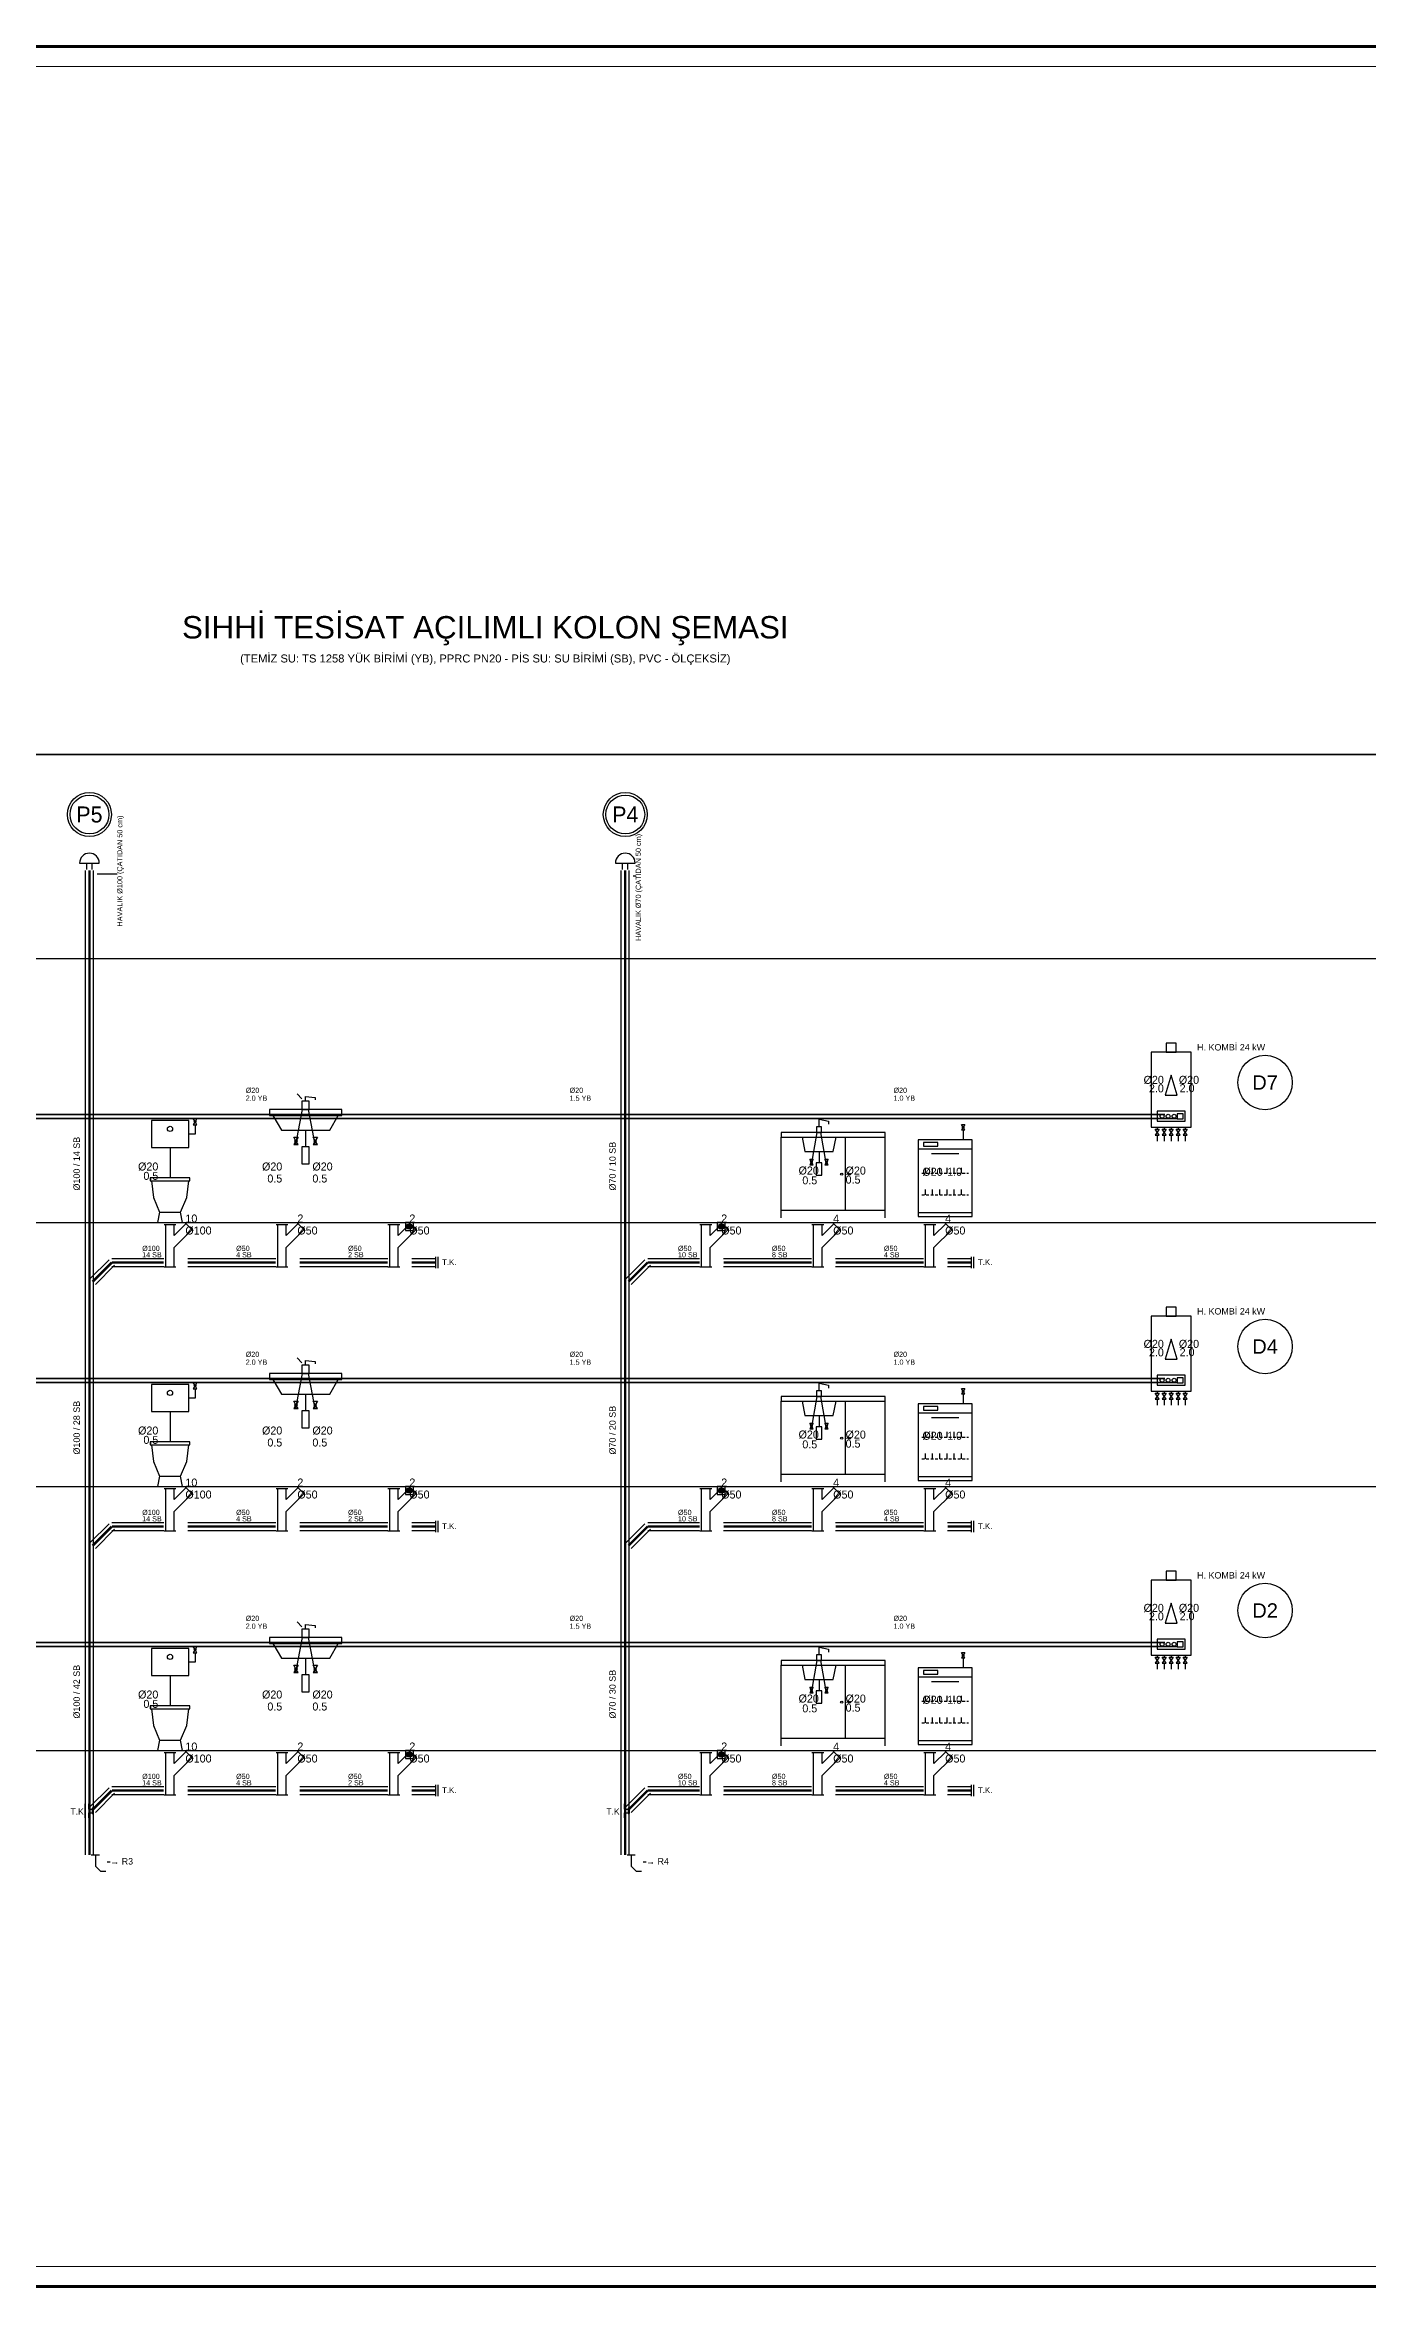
# Model space of a CAD drawing. Header units: centimetres. Extents: x -7420 to 31836, y -2 to 2802.
# Drawn here: x 20144 to 21798, y -2 to 2802 of the extents above; entities that cross this region are included whole.
import ezdxf
from ezdxf.enums import TextEntityAlignment as Align

# ---------------------------------------------------------------- set-up
doc = ezdxf.new("R2010")
doc.units = ezdxf.units.CM
doc.linetypes.add('BASMA HATTI', pattern=[31, 25, -6])
doc.linetypes.add('PIS', pattern=[38, 30, -8])
for name, color, linetype in [('ROTAS-CIHAZ', 135, 'CONTINUOUS'), ('ROTAS-PAFTA', 7, 'CONTINUOUS'), ('ROTAS-PIS-SU-BORUSU', 6, 'PIS'), ('ROTAS-PISSU-CAP', 211, 'CONTINUOUS'), ('ROTAS-PISSU-KOLONNO', 211, 'CONTINUOUS'), ('ROTAS-PVC', 43, 'CONTINUOUS'), ('ROTAS-SEMA', 8, 'CONTINUOUS'), ('ROTAS-SEMBOL-KILAVUZ', 8, 'Continuous'), ('ROTAS-SICAKSU-BORU', 1, 'BASMA HATTI'), ('ROTAS-SOGUKSU-BORU', 5, 'CONTINUOUS'), ('ROTAS-TEFRIS', 15, 'CONTINUOUS'), ('ROTAS-YAZI', 7, 'CONTINUOUS')]:
    doc.layers.add(name, color=color, linetype=linetype)
doc.styles.add('ROTAS', font='arial.ttf')

# ---------------------------------------------------------------- blocks, each defined once
blk = doc.blocks.new('ROTAS-KLOZET-SEMA')
blk.add_line((-19.2, 93.6), (-19.2, 55.9))
for points in [[(-42.6, 93.6), (4.2, 93.6), (4.2, 127.4), (-42.6, 127.4)], [(9.7, 130), (14.4, 130), (12, 126.1)], [(9.7, 122.2), (14.4, 122.2), (12, 126.1)], [(-43.9, 52), (5.5, 52), (5.5, 55.9), (-43.9, 55.9)]]:
    blk.add_lwpolyline(points, close=True)
for points in [[(12, 122.2), (12, 110.5), (4.2, 110.5)], [(-42.6, 52), (-40, 31.2), (-32.2, 13), (-6.2, 13), (1.6, 31.2), (4.2, 52)], [(-32.2, 13), (-34.8, 0), (-3.6, 0), (-6.2, 13)]]:
    blk.add_lwpolyline(points)
for centre, radius in [((-19.2, 117), 3.25), ((12, 126.1), 1.17)]:
    blk.add_circle(centre, radius)
for tag, p in [('SOCP', (-33.9, 70)), ('SO', (-33.9, 58.3))]:
    blk.add_attdef(tag, text='', height=10).set_placement(p, align=Align.MIDDLE_RIGHT)
for tag, p in [('PS', (0, 5)), ('PSCP', (0, -10))]:
    blk.add_attdef(tag, text='', height=10).set_placement(p, align=Align.MIDDLE_LEFT)
blk = doc.blocks.new('ROTAS-PVC-CATAL-SAG')
for p, q in [((9.7, -10.5), (-0.8, 0)), ((-26.7, -2.4), (-11.8, -2.4)), ((-24.6, -55.5), (-24.6, -2.4)), ((-14, -16.1), (0.7, -1.5)), ((-14, -16.1), (-14, -2.4)), ((-14, -31.2), (8.2, -9)), ((-26.7, -55.5), (-11.8, -55.5)), ((-14, -55.5), (-14, -31.2))]:
    blk.add_line(p, q)
blk = doc.blocks.new('ROTAS-LAVABO-SEMA')
for p, q in [((-1.8, 97.5), (6.5, 141.2)), ((5.7, 154.7), (-0.3, 160.7)), ((22.3, 97.5), (14, 141.2)), ((10.2, 115.5), (10.2, 94.4))]:
    blk.add_line(p, q)
for points in [[(-35, 133.6), (55.4, 133.6), (55.4, 141.2), (-35, 141.2)], [(5.7, 141.2), (14.7, 141.2), (14.7, 151.7), (5.7, 151.7)], [(-4.5, 106.5), (0.9, 106.5), (-1.8, 102)], [(-4.5, 97.5), (0.9, 97.5), (-1.8, 102)], [(5.7, 73.3), (14.7, 73.3), (14.7, 94.4), (5.7, 94.4)], [(19.6, 106.5), (25, 106.5), (22.3, 102)], [(19.6, 97.5), (25, 97.5), (22.3, 102)]]:
    blk.add_lwpolyline(points, close=True)
for points in [[(10.2, 151.7), (10.2, 157.7), (22.3, 156.2), (22.3, 153.2)], [(-30.5, 133.6), (-19.9, 115.5), (40.4, 115.5), (50.9, 133.6)]]:
    blk.add_lwpolyline(points)
for centre in [(-1.8, 102), (22.3, 102)]:
    blk.add_circle(centre, 1.36)
for tag, p in [('SCCP', (-18.9, 70)), ('SC', (-18.9, 55))]:
    blk.add_attdef(tag, text='', height=10).set_placement(p, align=Align.MIDDLE_RIGHT)
for tag, p in [('SOCP', (18.8, 70)), ('SO', (18.8, 55)), ('PS', (0, 5)), ('PSCP', (0, -10))]:
    blk.add_attdef(tag, text='', height=10).set_placement(p, align=Align.MIDDLE_LEFT)
blk = doc.blocks.new('ROTAS-YER-SUZGECI-DN50-SEMA')
for p, q in [((-3.3, -5), (3.3, -5)), ((-3.1, -3.9), (3.1, -3.9)), ((-3.1, -6.1), (3.1, -6.1)), ((-2.4, -2.7), (2.4, -2.7)), ((-2.4, -7.3), (2.4, -7.3))]:
    blk.add_line(p, q)
blk.add_lwpolyline([(-5, -10), (5, -10), (5, 0), (-5, 0)], close=True)
blk.add_circle((0, -5), 3.33)
for tag, p in [('PS', (0, 5)), ('PSCP', (0, -10))]:
    blk.add_attdef(tag, text='', height=10).set_placement(p, align=Align.MIDDLE_LEFT)
blk = doc.blocks.new('ROTAS-PIS-SU-CAP-SB')
for tag, p in [('PSCP_001', (0.83, 1.29)), ('PS_001', (0.83, 0.07))]:
    blk.add_attdef(tag, p, '', height=1)
blk = doc.blocks.new('ROTAS-EVIYE-SEMA')
for p, q in [((-27.2, 72.2), (-20.1, 112.4)), ((-8.3, 72.2), (-15.4, 112.4)), ((-65, 6), (-65, 106.5)), ((-17.7, 88.8), (-17.7, 74.6)), ((15.4, 15.5), (15.4, 106.5)), ((65, 6), (65, 106.5)), ((-65, 15.5), (65, 15.5))]:
    blk.add_line(p, q)
for points in [[(-65, 106.5), (65, 106.5), (65, 112.4), (-65, 112.4)], [(-20.7, 112.4), (-14.8, 112.4), (-14.8, 119.5), (-20.7, 119.5)], [(-29.3, 79.3), (-25.1, 79.3), (-27.2, 75.8)], [(-29.3, 72.2), (-25.1, 72.2), (-27.2, 75.8)], [(-21.3, 59.2), (-14.2, 59.2), (-14.2, 74.6), (-21.3, 74.6)], [(-10.4, 79.3), (-6.1, 79.3), (-8.3, 75.8)], [(-10.4, 72.2), (-6.1, 72.2), (-8.3, 75.8)]]:
    blk.add_lwpolyline(points, close=True)
for points in [[(-17.7, 119.5), (-17.7, 129), (-5.9, 126.6), (-5.9, 123)], [(-39, 106.5), (-35.5, 88.8), (0, 88.8), (3.5, 106.5)]]:
    blk.add_lwpolyline(points)
for centre, radius in [((-27.2, 75.8), 1.06), ((-8.3, 75.8), 1.06), ((10.6, 60.4), 1.42), ((20.1, 60.4), 1.42)]:
    blk.add_circle(centre, radius)
for tag, p in [('SCCP', (-18, 65)), ('SC', (-20, 52.7))]:
    blk.add_attdef(tag, text='', height=10).set_placement(p, align=Align.MIDDLE_RIGHT)
for tag, p in [('SOCP', (15.5, 64.9)), ('SO', (15.5, 53.6)), ('PS', (0, 5)), ('PSCP', (0, -10))]:
    blk.add_attdef(tag, text='', height=10).set_placement(p, align=Align.MIDDLE_LEFT)
blk = doc.blocks.new('ROTAS-BULASIK-MAKINESI-SEMA')
for p, q in [((22.5, 115.7), (22.5, 103.3)), ((-33.8, 92), (33.8, 92)), ((-16.9, 86.4), (16.9, 86.4)), ((-29.3, 61.6), (-25.9, 61.6)), ((-24.8, 61.6), (-24.8, 68.4)), ((-23.7, 61.6), (-20.3, 61.6)), ((-18, 61.6), (-14.7, 61.6)), ((-15.8, 61.6), (-15.8, 68.4)), ((-12.4, 61.6), (-9, 61.6)), ((-6.8, 61.6), (-6.8, 68.4)), ((-6.8, 61.6), (-3.4, 61.6)), ((-1.1, 61.6), (2.3, 61.6)), ((2.3, 61.6), (2.3, 68.4)), ((4.5, 61.6), (7.9, 61.6)), ((10.1, 61.6), (13.5, 61.6)), ((11.3, 61.6), (11.3, 68.4)), ((15.8, 61.6), (19.2, 61.6)), ((20.3, 61.6), (20.3, 68.4)), ((21.4, 61.6), (24.8, 61.6)), ((27, 61.6), (29.3, 61.6)), ((-29.3, 34.6), (-25.9, 34.6)), ((-24.8, 34.6), (-24.8, 41.3)), ((-23.7, 34.6), (-20.3, 34.6)), ((-18, 34.6), (-14.7, 34.6)), ((-15.8, 34.6), (-15.8, 41.3)), ((-12.4, 34.6), (-9, 34.6)), ((-6.8, 34.6), (-6.8, 41.3)), ((-6.8, 34.6), (-3.4, 34.6)), ((-1.1, 34.6), (2.3, 34.6)), ((2.3, 34.6), (2.3, 41.3)), ((4.5, 34.6), (7.9, 34.6)), ((10.1, 34.6), (13.5, 34.6)), ((11.3, 34.6), (11.3, 41.3)), ((15.8, 34.6), (19.2, 34.6)), ((20.3, 34.6), (20.3, 41.3)), ((21.4, 34.6), (24.8, 34.6)), ((27, 34.6), (29.3, 34.6))]:
    blk.add_line(p, q)
for points in [[(20.5, 122.5), (24.6, 122.5), (22.5, 119.1)], [(20.5, 115.7), (24.6, 115.7), (22.5, 119.1)], [(-33.8, 7.5), (33.8, 7.5), (33.8, 103.3), (-33.8, 103.3)], [(-27, 95.4), (-9, 95.4), (-9, 99.9), (-27, 99.9)], [(-33.8, 7.5), (33.8, 7.5), (33.8, 12), (-33.8, 12)]]:
    blk.add_lwpolyline(points, close=True)
blk.add_circle((22.5, 119.1), 1.01)
blk.add_attdef('SOCP', text='', height=10).set_placement((-3.2, 63.4), align=Align.MIDDLE_RIGHT)
for tag, p in [('SO', (2.5, 63.4)), ('PS', (0, 5)), ('PSCP', (0, -10))]:
    blk.add_attdef(tag, text='', height=10).set_placement(p, align=Align.MIDDLE_LEFT)
blk = doc.blocks.new('ROTAS-KOMBI-SEMA')
for p, q in [((-24.9, 119.1), (-24.9, 116.6)), ((-16.2, 119.1), (-16.2, 116.6)), ((-7.4, 119.1), (-7.4, 116.6)), ((1.3, 119.1), (1.3, 116.6)), ((10.1, 119.1), (10.1, 116.6)), ((-24.9, 109.1), (-24.9, 101.6)), ((-16.2, 109.1), (-16.2, 101.6)), ((-7.4, 109.1), (-7.4, 101.6)), ((1.3, 109.1), (1.3, 101.6)), ((10.1, 109.1), (10.1, 101.6))]:
    blk.add_line(p, q)
for points in [[(-32.4, 119.1), (17.6, 119.1), (17.6, 212.9), (-32.4, 212.9)], [(-13.7, 212.9), (-1.2, 212.9), (-1.2, 224.1), (-13.7, 224.1)], [(-14.9, 159.1), (0.1, 159.1), (-7.4, 184.1)], [(-27.4, 116.6), (-22.4, 116.6), (-24.9, 112.9)], [(-27.4, 109.1), (-22.4, 109.1), (-24.9, 112.9)], [(-24.9, 126.6), (10.1, 126.6), (10.1, 139.1), (-24.9, 139.1)], [(-18.7, 116.6), (-13.7, 116.6), (-16.2, 112.9)], [(-18.7, 109.1), (-13.7, 109.1), (-16.2, 112.9)], [(-9.9, 116.6), (-4.9, 116.6), (-7.4, 112.9)], [(-9.9, 109.1), (-4.9, 109.1), (-7.4, 112.9)], [(-1.2, 116.6), (3.8, 116.6), (1.3, 112.9)], [(-1.2, 109.1), (3.8, 109.1), (1.3, 112.9)], [(0.1, 129.7), (7.6, 129.7), (7.6, 136), (0.1, 136)], [(7.6, 116.6), (12.6, 116.6), (10.1, 112.9)], [(7.6, 109.1), (12.6, 109.1), (10.1, 112.9)]]:
    blk.add_lwpolyline(points, close=True)
for centre in [(-18.7, 132.9), (-11.2, 132.9), (-3.7, 132.9)]:
    blk.add_circle(centre, 2.5)
for tag, p in [('SCCP', (-16.6, 178.3)), ('SC', (-16.6, 167.7))]:
    blk.add_attdef(tag, text='', height=10).set_placement(p, align=Align.MIDDLE_RIGHT)
for tag, p in [('SOCP', (2.2, 178.3)), ('SO', (3.2, 167.9))]:
    blk.add_attdef(tag, text='', height=10).set_placement(p, align=Align.MIDDLE_LEFT)
blk = doc.blocks.new('ROTAS-TEMIZ-SU-CAP-MB')
for tag, p in [('SOCP_001', (0.83, 4.92)), ('SO_001', (0.83, 3.42)), ('SCCP_001', (0.83, 1.92)), ('SC_001', (0.83, 0.42))]:
    blk.add_attdef(tag, p, '', height=1)
blk = doc.blocks.new('ROTAS-KOLON-HAVALIK-SAPKASI')
for p, q in [((-7.7, 5.8), (7.7, 5.8)), ((-2.1, 0.7), (-2.1, 5.8)), ((2.1, 0.7), (2.1, 5.8))]:
    blk.add_line(p, q)
blk.add_arc((0, 5.8), 7.69, 0, 180)
blk = doc.blocks.new('ROTAS-PIS-SU-KOLON-NO')
for radius in [27.5, 24.3]:
    blk.add_circle((0, 0), radius)
blk.add_attdef('K', text='', height=20).set_placement((0, 0), align=Align.MIDDLE_CENTER)
blk = doc.blocks.new('ROTAS-TEMIZLEME-KAPAGI-KOLON')
for p, q in [((-6.6, -11), (-6.6, 11)), ((-1.1, 2.8), (-1.1, 11)), ((-1.1, 2.8), (4.4, 2.8)), ((5.5, -1.8), (5.5, 1.8)), ((-1.1, -11), (-1.1, -2.8)), ((-1.1, -2.8), (4.4, -2.8))]:
    blk.add_line(p, q)
blk.add_lwpolyline([(4.4, -4.1), (6.6, -4.1), (6.6, 4.1), (4.4, 4.1)], close=True)
blk.add_attdef('TK', (-29.6, -6), '', height=10)
blk = doc.blocks.new('ROTAS-PVC-DIRSEK')
blk.add_line((2.2, 0), (12.5, 0))
blk.add_lwpolyline([(7.4, 0), (7.4, -14), (13.8, -20.4), (20.3, -20.4)])

msp = doc.modelspace()

# ---------------------------------------------------------------- linework, layer by layer
at = {"layer": 'ROTAS-PAFTA'}
for points, const_width in [([(15040, 0), (26330, 0), (26330, 2800), (15040, 2800)], 4), ([(15065, 25), (26305, 25), (26305, 2775), (15065, 2775)], 1)]:
    msp.add_lwpolyline(points, close=True, dxfattribs=dict(at, const_width=const_width))
at = {"layer": 'ROTAS-PIS-SU-BORUSU', "const_width": 3}
for points in [[(20200, 539.5), (20200, 1770)], [(20870, 539.5), (20870, 1770)], [(20228, 1280), (20204, 1256)], [(20228, 1280), (20293, 1280)], [(20323, 1280), (20433, 1280)], [(20463, 1280), (20573, 1280)], [(20603, 1280), (20633, 1280)], [(20898, 1280), (20874, 1256)], [(20898, 1280), (20963, 1280)], [(20993, 1280), (21103, 1280)], [(21133, 1280), (21243, 1280)], [(21273, 1280), (21303, 1280)], [(20228, 950), (20204, 926)], [(20228, 950), (20293, 950)], [(20323, 950), (20433, 950)], [(20463, 950), (20573, 950)], [(20603, 950), (20633, 950)], [(20898, 950), (20874, 926)], [(20898, 950), (20963, 950)], [(20993, 950), (21103, 950)], [(21133, 950), (21243, 950)], [(21273, 950), (21303, 950)], [(20228, 620), (20204, 596)], [(20228, 620), (20293, 620)], [(20323, 620), (20433, 620)], [(20463, 620), (20573, 620)], [(20603, 620), (20633, 620)], [(20898, 620), (20874, 596)], [(20898, 620), (20963, 620)], [(20993, 620), (21103, 620)], [(21133, 620), (21243, 620)], [(21273, 620), (21303, 620)]]:
    msp.add_lwpolyline(points, dxfattribs=at)
at = {"layer": 'ROTAS-PISSU-KOLONNO'}
for centre in [(21670, 1505), (21670, 1175), (21670, 845)]:
    msp.add_circle(centre, 34, dxfattribs=at)
at = {"layer": 'ROTAS-PVC'}
for p, q in [((20195, 539.5), (20195, 1770)), ((20205, 539.5), (20205, 1770)), ((20865, 539.5), (20865, 1770)), ((20875, 539.5), (20875, 1770)), ((20224.5, 1283.5), (20200.5, 1259.5)), ((20231.5, 1276.5), (20207.5, 1252.5)), ((20228, 1285), (20293, 1285)), ((20228, 1275), (20293, 1275)), ((20323, 1285), (20433, 1285)), ((20323, 1275), (20433, 1275)), ((20463, 1285), (20573, 1285)), ((20463, 1275), (20573, 1275)), ((20603, 1285), (20633, 1285)), ((20603, 1275), (20633, 1275)), ((20633, 1273), (20633, 1287)), ((20636, 1273), (20636, 1287)), ((20894.5, 1283.5), (20870.5, 1259.5)), ((20901.5, 1276.5), (20877.5, 1252.5)), ((20898, 1285), (20963, 1285)), ((20898, 1275), (20963, 1275)), ((20993, 1285), (21103, 1285)), ((20993, 1275), (21103, 1275)), ((21133, 1285), (21243, 1285)), ((21133, 1275), (21243, 1275)), ((21273, 1285), (21303, 1285)), ((21273, 1275), (21303, 1275)), ((21303, 1273), (21303, 1287)), ((21306, 1273), (21306, 1287)), ((20224.5, 953.5), (20200.5, 929.5)), ((20228, 955), (20293, 955)), ((20323, 955), (20433, 955)), ((20463, 955), (20573, 955)), ((20603, 955), (20633, 955)), ((20633, 943), (20633, 957)), ((20636, 943), (20636, 957)), ((20894.5, 953.5), (20870.5, 929.5)), ((20898, 955), (20963, 955)), ((20993, 955), (21103, 955)), ((21133, 955), (21243, 955)), ((21273, 955), (21303, 955)), ((21303, 943), (21303, 957)), ((21306, 943), (21306, 957)), ((20231.5, 946.5), (20207.5, 922.5)), ((20228, 945), (20293, 945)), ((20323, 945), (20433, 945)), ((20463, 945), (20573, 945)), ((20603, 945), (20633, 945)), ((20901.5, 946.5), (20877.5, 922.5)), ((20898, 945), (20963, 945)), ((20993, 945), (21103, 945)), ((21133, 945), (21243, 945)), ((21273, 945), (21303, 945)), ((20224.5, 623.5), (20200.5, 599.5)), ((20228, 625), (20293, 625)), ((20323, 625), (20433, 625)), ((20463, 625), (20573, 625)), ((20603, 625), (20633, 625)), ((20633, 613), (20633, 627)), ((20636, 613), (20636, 627)), ((20894.5, 623.5), (20870.5, 599.5)), ((20898, 625), (20963, 625)), ((20993, 625), (21103, 625)), ((21133, 625), (21243, 625)), ((21273, 625), (21303, 625)), ((21303, 613), (21303, 627)), ((21306, 613), (21306, 627)), ((20231.5, 616.5), (20207.5, 592.5)), ((20228, 615), (20293, 615)), ((20323, 615), (20433, 615)), ((20463, 615), (20573, 615)), ((20603, 615), (20633, 615)), ((20901.5, 616.5), (20877.5, 592.5)), ((20898, 615), (20963, 615)), ((20993, 615), (21103, 615)), ((21133, 615), (21243, 615)), ((21273, 615), (21303, 615))]:
    msp.add_line(p, q, dxfattribs=at)
at = {"layer": 'ROTAS-SEMA'}
for points in [[(15140, 1660), (26230, 1660)], [(15140, 1330), (26230, 1330)], [(15140, 1000), (26230, 1000)], [(15140, 670), (26230, 670)]]:
    msp.add_lwpolyline(points, dxfattribs=at)
at = {"layer": 'ROTAS-SEMBOL-KILAVUZ'}
for p, q in [((20234.8, 1765.5), (20209.7, 1765.5)), ((20883, 1763), (20879.7, 1763)), ((20226, 530.4), (20222.3, 530.4)), ((20896, 530.4), (20892.3, 530.4))]:
    msp.add_line(p, q, dxfattribs=at)
at = {"layer": 'ROTAS-SICAKSU-BORU', "const_width": 2}
for points in [[(21545, 1465), (19495, 1465)], [(21545, 1135), (19495, 1135)], [(21545, 805), (19495, 805)]]:
    msp.add_lwpolyline(points, dxfattribs=at)
at = {"layer": 'ROTAS-SOGUKSU-BORU', "const_width": 2}
for points in [[(15290, 1820), (15290, 1915), (21930, 1915)], [(19210, 1460), (21560, 1460)], [(19210, 1130), (21560, 1130)], [(19210, 800), (21560, 800)]]:
    msp.add_lwpolyline(points, dxfattribs=at)

# ---------------------------------------------------------------- block references
at = {"layer": 'ROTAS-TEFRIS'}
ref = msp.add_blockref('ROTAS-PIS-SU-KOLON-NO', (20200, 1840), dxfattribs=at)
ref.add_attrib('K', 'P5', dxfattribs={"height": 20}).set_placement((20200, 1840), align=Align.MIDDLE_CENTER)
ref = msp.add_blockref('ROTAS-PIS-SU-KOLON-NO', (20870, 1840), dxfattribs=at)
ref.add_attrib('K', 'P4', dxfattribs={"height": 20}).set_placement((20870, 1840), align=Align.MIDDLE_CENTER)
at = {"layer": 'ROTAS-TEFRIS', "xscale": 1.6, "yscale": 1.6}
for p in [(20200, 1770), (20870, 1770)]:
    msp.add_blockref('ROTAS-KOLON-HAVALIK-SAPKASI', p, dxfattribs=at)
at = {"layer": 'ROTAS-TEFRIS'}
ref = msp.add_blockref('ROTAS-KOMBI-SEMA', (21560, 1330), dxfattribs=at)
ref.add_attrib('SO', '2.0', dxfattribs={"height": 10}).set_placement((21563.2, 1497.9), align=Align.MIDDLE_LEFT)
ref.add_attrib('SOCP', 'Ø20', dxfattribs={"height": 10}).set_placement((21562.2, 1508.3), align=Align.MIDDLE_LEFT)
ref.add_attrib('SC', '2.0', dxfattribs={"height": 10}).set_placement((21543.4, 1497.7), align=Align.MIDDLE_RIGHT)
ref.add_attrib('SCCP', 'Ø20', dxfattribs={"height": 10}).set_placement((21543.4, 1508.3), align=Align.MIDDLE_RIGHT)
ref = msp.add_blockref('ROTAS-TEMIZ-SU-CAP-MB', (20390, 1460), dxfattribs=dict(at, xscale=6.5, yscale=6.5))
ref.add_attrib('SO_001', '2.0 YB', (20395.4, 1482.2), dxfattribs={"height": 6.5})
ref.add_attrib('SOCP_001', 'Ø20', (20395.4, 1492), dxfattribs={"height": 6.5})
ref = msp.add_blockref('ROTAS-LAVABO-SEMA', (20460, 1330), dxfattribs=at)
ref.add_attrib('SO', '0.5', dxfattribs={"height": 10}).set_placement((20478.8, 1385), align=Align.MIDDLE_LEFT)
ref.add_attrib('SOCP', 'Ø20', dxfattribs={"height": 10}).set_placement((20478.8, 1400), align=Align.MIDDLE_LEFT)
ref.add_attrib('SC', '0.5', dxfattribs={"height": 10}).set_placement((20441.1, 1385), align=Align.MIDDLE_RIGHT)
ref.add_attrib('SCCP', 'Ø20', dxfattribs={"height": 10}).set_placement((20441.1, 1400), align=Align.MIDDLE_RIGHT)
ref.add_attrib('PSCP', 'Ø50', dxfattribs={"height": 10}).set_placement((20460, 1320), align=Align.MIDDLE_LEFT)
ref.add_attrib('PS', '2', dxfattribs={"height": 10}).set_placement((20460, 1335), align=Align.MIDDLE_LEFT)
ref = msp.add_blockref('ROTAS-TEMIZ-SU-CAP-MB', (20795, 1460), dxfattribs=dict(at, xscale=6.5, yscale=6.5))
ref.add_attrib('SO_001', '1.5 YB', (20800.4, 1482.2), dxfattribs={"height": 6.5})
ref.add_attrib('SOCP_001', 'Ø20', (20800.4, 1492), dxfattribs={"height": 6.5})
ref = msp.add_blockref('ROTAS-TEMIZ-SU-CAP-MB', (21200, 1460), dxfattribs=dict(at, xscale=6.5, yscale=6.5))
ref.add_attrib('SO_001', '1.0 YB', (21205.4, 1482.2), dxfattribs={"height": 6.5})
ref.add_attrib('SOCP_001', 'Ø20', (21205.4, 1492), dxfattribs={"height": 6.5})
ref = msp.add_blockref('ROTAS-KLOZET-SEMA', (20320, 1330), dxfattribs=at)
ref.add_attrib('SO', '0.5', dxfattribs={"height": 10}).set_placement((20286.1, 1388.3), align=Align.MIDDLE_RIGHT)
ref.add_attrib('SOCP', 'Ø20', dxfattribs={"height": 10}).set_placement((20286.1, 1400), align=Align.MIDDLE_RIGHT)
ref.add_attrib('PSCP', 'Ø100', dxfattribs={"height": 10}).set_placement((20320, 1320), align=Align.MIDDLE_LEFT)
ref.add_attrib('PS', '10', dxfattribs={"height": 10}).set_placement((20320, 1335), align=Align.MIDDLE_LEFT)
ref = msp.add_blockref('ROTAS-EVIYE-SEMA', (21130, 1330), dxfattribs=at)
ref.add_attrib('SO', '0.5', dxfattribs={"height": 10}).set_placement((21145.5, 1383.6), align=Align.MIDDLE_LEFT)
ref.add_attrib('SOCP', 'Ø20', dxfattribs={"height": 10}).set_placement((21145.5, 1394.9), align=Align.MIDDLE_LEFT)
ref.add_attrib('SC', '0.5', dxfattribs={"height": 10}).set_placement((21110, 1382.7), align=Align.MIDDLE_RIGHT)
ref.add_attrib('SCCP', 'Ø20', dxfattribs={"height": 10}).set_placement((21112, 1395), align=Align.MIDDLE_RIGHT)
ref.add_attrib('PSCP', 'Ø50', dxfattribs={"height": 10}).set_placement((21130, 1320), align=Align.MIDDLE_LEFT)
ref.add_attrib('PS', '4', dxfattribs={"height": 10}).set_placement((21130, 1335), align=Align.MIDDLE_LEFT)
ref = msp.add_blockref('ROTAS-BULASIK-MAKINESI-SEMA', (21270, 1330), dxfattribs=at)
ref.add_attrib('SO', '1.0', dxfattribs={"height": 10}).set_placement((21272.5, 1393.4), align=Align.MIDDLE_LEFT)
ref.add_attrib('SOCP', 'Ø20', dxfattribs={"height": 10}).set_placement((21266.8, 1393.4), align=Align.MIDDLE_RIGHT)
ref.add_attrib('PSCP', 'Ø50', dxfattribs={"height": 10}).set_placement((21270, 1320), align=Align.MIDDLE_LEFT)
ref.add_attrib('PS', '4', dxfattribs={"height": 10}).set_placement((21270, 1335), align=Align.MIDDLE_LEFT)
for name, p in [('ROTAS-PVC-CATAL-SAG', (20320, 1330)), ('ROTAS-PVC-CATAL-SAG', (20460, 1330)), ('ROTAS-PVC-CATAL-SAG', (20600, 1330)), ('ROTAS-PVC-CATAL-SAG', (20990, 1330)), ('ROTAS-PVC-CATAL-SAG', (21130, 1330)), ('ROTAS-PVC-CATAL-SAG', (21270, 1330)), ('ROTAS-PVC-CATAL-SAG', (20320, 1000)), ('ROTAS-PVC-CATAL-SAG', (20460, 1000)), ('ROTAS-PVC-CATAL-SAG', (20600, 1000)), ('ROTAS-PVC-CATAL-SAG', (20990, 1000)), ('ROTAS-PVC-CATAL-SAG', (21130, 1000)), ('ROTAS-PVC-CATAL-SAG', (21270, 1000)), ('ROTAS-PVC-CATAL-SAG', (20320, 670)), ('ROTAS-PVC-CATAL-SAG', (20460, 670)), ('ROTAS-PVC-CATAL-SAG', (20600, 670)), ('ROTAS-PVC-CATAL-SAG', (20990, 670)), ('ROTAS-PVC-CATAL-SAG', (21130, 670)), ('ROTAS-PVC-CATAL-SAG', (21270, 670)), ('ROTAS-PVC-DIRSEK', (20200, 539.5)), ('ROTAS-PVC-DIRSEK', (20870, 539.5))]:
    msp.add_blockref(name, p, dxfattribs=at)
ref = msp.add_blockref('ROTAS-YER-SUZGECI-DN50-SEMA', (20600, 1330), dxfattribs=at)
ref.add_attrib('PSCP', 'Ø50', dxfattribs={"height": 10}).set_placement((20600, 1320), align=Align.MIDDLE_LEFT)
ref.add_attrib('PS', '2', dxfattribs={"height": 10}).set_placement((20600, 1335), align=Align.MIDDLE_LEFT)
ref = msp.add_blockref('ROTAS-YER-SUZGECI-DN50-SEMA', (20990, 1330), dxfattribs=at)
ref.add_attrib('PSCP', 'Ø50', dxfattribs={"height": 10}).set_placement((20990, 1320), align=Align.MIDDLE_LEFT)
ref.add_attrib('PS', '2', dxfattribs={"height": 10}).set_placement((20990, 1335), align=Align.MIDDLE_LEFT)
ref = msp.add_blockref('ROTAS-PIS-SU-CAP-SB', (20260.5, 1286), dxfattribs=dict(at, xscale=6.5, yscale=6.5))
ref.add_attrib('PSCP_001', 'Ø100', (20265.9, 1294.4), dxfattribs={"height": 6.5})
ref.add_attrib('PS_001', '14 SB', (20265.9, 1286.4), dxfattribs={"height": 6.5})
ref = msp.add_blockref('ROTAS-PIS-SU-CAP-SB', (20378, 1286), dxfattribs=dict(at, xscale=6.5, yscale=6.5))
ref.add_attrib('PSCP_001', 'Ø50', (20383.4, 1294.4), dxfattribs={"height": 6.5})
ref.add_attrib('PS_001', '4 SB', (20383.4, 1286.4), dxfattribs={"height": 6.5})
ref = msp.add_blockref('ROTAS-PIS-SU-CAP-SB', (20518, 1286), dxfattribs=dict(at, xscale=6.5, yscale=6.5))
ref.add_attrib('PSCP_001', 'Ø50', (20523.4, 1294.4), dxfattribs={"height": 6.5})
ref.add_attrib('PS_001', '2 SB', (20523.4, 1286.4), dxfattribs={"height": 6.5})
ref = msp.add_blockref('ROTAS-PIS-SU-CAP-SB', (20930.5, 1286), dxfattribs=dict(at, xscale=6.5, yscale=6.5))
ref.add_attrib('PSCP_001', 'Ø50', (20935.9, 1294.4), dxfattribs={"height": 6.5})
ref.add_attrib('PS_001', '10 SB', (20935.9, 1286.4), dxfattribs={"height": 6.5})
ref = msp.add_blockref('ROTAS-PIS-SU-CAP-SB', (21048, 1286), dxfattribs=dict(at, xscale=6.5, yscale=6.5))
ref.add_attrib('PSCP_001', 'Ø50', (21053.4, 1294.4), dxfattribs={"height": 6.5})
ref.add_attrib('PS_001', '8 SB', (21053.4, 1286.4), dxfattribs={"height": 6.5})
ref = msp.add_blockref('ROTAS-PIS-SU-CAP-SB', (21188, 1286), dxfattribs=dict(at, xscale=6.5, yscale=6.5))
ref.add_attrib('PSCP_001', 'Ø50', (21193.4, 1294.4), dxfattribs={"height": 6.5})
ref.add_attrib('PS_001', '4 SB', (21193.4, 1286.4), dxfattribs={"height": 6.5})
ref = msp.add_blockref('ROTAS-KOMBI-SEMA', (21560, 1000), dxfattribs=at)
ref.add_attrib('SO', '2.0', dxfattribs={"height": 10}).set_placement((21563.2, 1167.9), align=Align.MIDDLE_LEFT)
ref.add_attrib('SOCP', 'Ø20', dxfattribs={"height": 10}).set_placement((21562.2, 1178.3), align=Align.MIDDLE_LEFT)
ref.add_attrib('SC', '2.0', dxfattribs={"height": 10}).set_placement((21543.4, 1167.7), align=Align.MIDDLE_RIGHT)
ref.add_attrib('SCCP', 'Ø20', dxfattribs={"height": 10}).set_placement((21543.4, 1178.3), align=Align.MIDDLE_RIGHT)
ref = msp.add_blockref('ROTAS-TEMIZ-SU-CAP-MB', (20390, 1130), dxfattribs=dict(at, xscale=6.5, yscale=6.5))
ref.add_attrib('SO_001', '2.0 YB', (20395.4, 1152.2), dxfattribs={"height": 6.5})
ref.add_attrib('SOCP_001', 'Ø20', (20395.4, 1162), dxfattribs={"height": 6.5})
ref = msp.add_blockref('ROTAS-LAVABO-SEMA', (20460, 1000), dxfattribs=at)
ref.add_attrib('SO', '0.5', dxfattribs={"height": 10}).set_placement((20478.8, 1055), align=Align.MIDDLE_LEFT)
ref.add_attrib('SOCP', 'Ø20', dxfattribs={"height": 10}).set_placement((20478.8, 1070), align=Align.MIDDLE_LEFT)
ref.add_attrib('SC', '0.5', dxfattribs={"height": 10}).set_placement((20441.1, 1055), align=Align.MIDDLE_RIGHT)
ref.add_attrib('SCCP', 'Ø20', dxfattribs={"height": 10}).set_placement((20441.1, 1070), align=Align.MIDDLE_RIGHT)
ref.add_attrib('PSCP', 'Ø50', dxfattribs={"height": 10}).set_placement((20460, 990), align=Align.MIDDLE_LEFT)
ref.add_attrib('PS', '2', dxfattribs={"height": 10}).set_placement((20460, 1005), align=Align.MIDDLE_LEFT)
ref = msp.add_blockref('ROTAS-TEMIZ-SU-CAP-MB', (20795, 1130), dxfattribs=dict(at, xscale=6.5, yscale=6.5))
ref.add_attrib('SO_001', '1.5 YB', (20800.4, 1152.2), dxfattribs={"height": 6.5})
ref.add_attrib('SOCP_001', 'Ø20', (20800.4, 1162), dxfattribs={"height": 6.5})
ref = msp.add_blockref('ROTAS-TEMIZ-SU-CAP-MB', (21200, 1130), dxfattribs=dict(at, xscale=6.5, yscale=6.5))
ref.add_attrib('SO_001', '1.0 YB', (21205.4, 1152.2), dxfattribs={"height": 6.5})
ref.add_attrib('SOCP_001', 'Ø20', (21205.4, 1162), dxfattribs={"height": 6.5})
ref = msp.add_blockref('ROTAS-KLOZET-SEMA', (20320, 1000), dxfattribs=at)
ref.add_attrib('SO', '0.5', dxfattribs={"height": 10}).set_placement((20286.1, 1058.3), align=Align.MIDDLE_RIGHT)
ref.add_attrib('SOCP', 'Ø20', dxfattribs={"height": 10}).set_placement((20286.1, 1070), align=Align.MIDDLE_RIGHT)
ref.add_attrib('PSCP', 'Ø100', dxfattribs={"height": 10}).set_placement((20320, 990), align=Align.MIDDLE_LEFT)
ref.add_attrib('PS', '10', dxfattribs={"height": 10}).set_placement((20320, 1005), align=Align.MIDDLE_LEFT)
ref = msp.add_blockref('ROTAS-EVIYE-SEMA', (21130, 1000), dxfattribs=at)
ref.add_attrib('SO', '0.5', dxfattribs={"height": 10}).set_placement((21145.5, 1053.6), align=Align.MIDDLE_LEFT)
ref.add_attrib('SOCP', 'Ø20', dxfattribs={"height": 10}).set_placement((21145.5, 1064.9), align=Align.MIDDLE_LEFT)
ref.add_attrib('SC', '0.5', dxfattribs={"height": 10}).set_placement((21110, 1052.7), align=Align.MIDDLE_RIGHT)
ref.add_attrib('SCCP', 'Ø20', dxfattribs={"height": 10}).set_placement((21112, 1065), align=Align.MIDDLE_RIGHT)
ref.add_attrib('PSCP', 'Ø50', dxfattribs={"height": 10}).set_placement((21130, 990), align=Align.MIDDLE_LEFT)
ref.add_attrib('PS', '4', dxfattribs={"height": 10}).set_placement((21130, 1005), align=Align.MIDDLE_LEFT)
ref = msp.add_blockref('ROTAS-BULASIK-MAKINESI-SEMA', (21270, 1000), dxfattribs=at)
ref.add_attrib('SO', '1.0', dxfattribs={"height": 10}).set_placement((21272.5, 1063.4), align=Align.MIDDLE_LEFT)
ref.add_attrib('SOCP', 'Ø20', dxfattribs={"height": 10}).set_placement((21266.8, 1063.4), align=Align.MIDDLE_RIGHT)
ref.add_attrib('PSCP', 'Ø50', dxfattribs={"height": 10}).set_placement((21270, 990), align=Align.MIDDLE_LEFT)
ref.add_attrib('PS', '4', dxfattribs={"height": 10}).set_placement((21270, 1005), align=Align.MIDDLE_LEFT)
ref = msp.add_blockref('ROTAS-YER-SUZGECI-DN50-SEMA', (20600, 1000), dxfattribs=at)
ref.add_attrib('PSCP', 'Ø50', dxfattribs={"height": 10}).set_placement((20600, 990), align=Align.MIDDLE_LEFT)
ref.add_attrib('PS', '2', dxfattribs={"height": 10}).set_placement((20600, 1005), align=Align.MIDDLE_LEFT)
ref = msp.add_blockref('ROTAS-YER-SUZGECI-DN50-SEMA', (20990, 1000), dxfattribs=at)
ref.add_attrib('PSCP', 'Ø50', dxfattribs={"height": 10}).set_placement((20990, 990), align=Align.MIDDLE_LEFT)
ref.add_attrib('PS', '2', dxfattribs={"height": 10}).set_placement((20990, 1005), align=Align.MIDDLE_LEFT)
ref = msp.add_blockref('ROTAS-PIS-SU-CAP-SB', (20260.5, 956), dxfattribs=dict(at, xscale=6.5, yscale=6.5))
ref.add_attrib('PSCP_001', 'Ø100', (20265.9, 964.4), dxfattribs={"height": 6.5})
ref.add_attrib('PS_001', '14 SB', (20265.9, 956.4), dxfattribs={"height": 6.5})
ref = msp.add_blockref('ROTAS-PIS-SU-CAP-SB', (20378, 956), dxfattribs=dict(at, xscale=6.5, yscale=6.5))
ref.add_attrib('PSCP_001', 'Ø50', (20383.4, 964.4), dxfattribs={"height": 6.5})
ref.add_attrib('PS_001', '4 SB', (20383.4, 956.4), dxfattribs={"height": 6.5})
ref = msp.add_blockref('ROTAS-PIS-SU-CAP-SB', (20518, 956), dxfattribs=dict(at, xscale=6.5, yscale=6.5))
ref.add_attrib('PSCP_001', 'Ø50', (20523.4, 964.4), dxfattribs={"height": 6.5})
ref.add_attrib('PS_001', '2 SB', (20523.4, 956.4), dxfattribs={"height": 6.5})
ref = msp.add_blockref('ROTAS-PIS-SU-CAP-SB', (20930.5, 956), dxfattribs=dict(at, xscale=6.5, yscale=6.5))
ref.add_attrib('PSCP_001', 'Ø50', (20935.9, 964.4), dxfattribs={"height": 6.5})
ref.add_attrib('PS_001', '10 SB', (20935.9, 956.4), dxfattribs={"height": 6.5})
ref = msp.add_blockref('ROTAS-PIS-SU-CAP-SB', (21048, 956), dxfattribs=dict(at, xscale=6.5, yscale=6.5))
ref.add_attrib('PSCP_001', 'Ø50', (21053.4, 964.4), dxfattribs={"height": 6.5})
ref.add_attrib('PS_001', '8 SB', (21053.4, 956.4), dxfattribs={"height": 6.5})
ref = msp.add_blockref('ROTAS-PIS-SU-CAP-SB', (21188, 956), dxfattribs=dict(at, xscale=6.5, yscale=6.5))
ref.add_attrib('PSCP_001', 'Ø50', (21193.4, 964.4), dxfattribs={"height": 6.5})
ref.add_attrib('PS_001', '4 SB', (21193.4, 956.4), dxfattribs={"height": 6.5})
ref = msp.add_blockref('ROTAS-KOMBI-SEMA', (21560, 670), dxfattribs=at)
ref.add_attrib('SO', '2.0', dxfattribs={"height": 10}).set_placement((21563.2, 837.9), align=Align.MIDDLE_LEFT)
ref.add_attrib('SOCP', 'Ø20', dxfattribs={"height": 10}).set_placement((21562.2, 848.3), align=Align.MIDDLE_LEFT)
ref.add_attrib('SC', '2.0', dxfattribs={"height": 10}).set_placement((21543.4, 837.7), align=Align.MIDDLE_RIGHT)
ref.add_attrib('SCCP', 'Ø20', dxfattribs={"height": 10}).set_placement((21543.4, 848.3), align=Align.MIDDLE_RIGHT)
ref = msp.add_blockref('ROTAS-TEMIZ-SU-CAP-MB', (20390, 800), dxfattribs=dict(at, xscale=6.5, yscale=6.5))
ref.add_attrib('SO_001', '2.0 YB', (20395.4, 822.2), dxfattribs={"height": 6.5})
ref.add_attrib('SOCP_001', 'Ø20', (20395.4, 832), dxfattribs={"height": 6.5})
ref = msp.add_blockref('ROTAS-LAVABO-SEMA', (20460, 670), dxfattribs=at)
ref.add_attrib('SO', '0.5', dxfattribs={"height": 10}).set_placement((20478.8, 725), align=Align.MIDDLE_LEFT)
ref.add_attrib('SOCP', 'Ø20', dxfattribs={"height": 10}).set_placement((20478.8, 740), align=Align.MIDDLE_LEFT)
ref.add_attrib('SC', '0.5', dxfattribs={"height": 10}).set_placement((20441.1, 725), align=Align.MIDDLE_RIGHT)
ref.add_attrib('SCCP', 'Ø20', dxfattribs={"height": 10}).set_placement((20441.1, 740), align=Align.MIDDLE_RIGHT)
ref.add_attrib('PSCP', 'Ø50', dxfattribs={"height": 10}).set_placement((20460, 660), align=Align.MIDDLE_LEFT)
ref.add_attrib('PS', '2', dxfattribs={"height": 10}).set_placement((20460, 675), align=Align.MIDDLE_LEFT)
ref = msp.add_blockref('ROTAS-TEMIZ-SU-CAP-MB', (20795, 800), dxfattribs=dict(at, xscale=6.5, yscale=6.5))
ref.add_attrib('SO_001', '1.5 YB', (20800.4, 822.2), dxfattribs={"height": 6.5})
ref.add_attrib('SOCP_001', 'Ø20', (20800.4, 832), dxfattribs={"height": 6.5})
ref = msp.add_blockref('ROTAS-TEMIZ-SU-CAP-MB', (21200, 800), dxfattribs=dict(at, xscale=6.5, yscale=6.5))
ref.add_attrib('SO_001', '1.0 YB', (21205.4, 822.2), dxfattribs={"height": 6.5})
ref.add_attrib('SOCP_001', 'Ø20', (21205.4, 832), dxfattribs={"height": 6.5})
ref = msp.add_blockref('ROTAS-KLOZET-SEMA', (20320, 670), dxfattribs=at)
ref.add_attrib('SO', '0.5', dxfattribs={"height": 10}).set_placement((20286.1, 728.3), align=Align.MIDDLE_RIGHT)
ref.add_attrib('SOCP', 'Ø20', dxfattribs={"height": 10}).set_placement((20286.1, 740), align=Align.MIDDLE_RIGHT)
ref.add_attrib('PSCP', 'Ø100', dxfattribs={"height": 10}).set_placement((20320, 660), align=Align.MIDDLE_LEFT)
ref.add_attrib('PS', '10', dxfattribs={"height": 10}).set_placement((20320, 675), align=Align.MIDDLE_LEFT)
ref = msp.add_blockref('ROTAS-EVIYE-SEMA', (21130, 670), dxfattribs=at)
ref.add_attrib('SO', '0.5', dxfattribs={"height": 10}).set_placement((21145.5, 723.6), align=Align.MIDDLE_LEFT)
ref.add_attrib('SOCP', 'Ø20', dxfattribs={"height": 10}).set_placement((21145.5, 734.9), align=Align.MIDDLE_LEFT)
ref.add_attrib('SC', '0.5', dxfattribs={"height": 10}).set_placement((21110, 722.7), align=Align.MIDDLE_RIGHT)
ref.add_attrib('SCCP', 'Ø20', dxfattribs={"height": 10}).set_placement((21112, 735), align=Align.MIDDLE_RIGHT)
ref.add_attrib('PSCP', 'Ø50', dxfattribs={"height": 10}).set_placement((21130, 660), align=Align.MIDDLE_LEFT)
ref.add_attrib('PS', '4', dxfattribs={"height": 10}).set_placement((21130, 675), align=Align.MIDDLE_LEFT)
ref = msp.add_blockref('ROTAS-BULASIK-MAKINESI-SEMA', (21270, 670), dxfattribs=at)
ref.add_attrib('SO', '1.0', dxfattribs={"height": 10}).set_placement((21272.5, 733.4), align=Align.MIDDLE_LEFT)
ref.add_attrib('SOCP', 'Ø20', dxfattribs={"height": 10}).set_placement((21266.8, 733.4), align=Align.MIDDLE_RIGHT)
ref.add_attrib('PSCP', 'Ø50', dxfattribs={"height": 10}).set_placement((21270, 660), align=Align.MIDDLE_LEFT)
ref.add_attrib('PS', '4', dxfattribs={"height": 10}).set_placement((21270, 675), align=Align.MIDDLE_LEFT)
ref = msp.add_blockref('ROTAS-YER-SUZGECI-DN50-SEMA', (20600, 670), dxfattribs=at)
ref.add_attrib('PSCP', 'Ø50', dxfattribs={"height": 10}).set_placement((20600, 660), align=Align.MIDDLE_LEFT)
ref.add_attrib('PS', '2', dxfattribs={"height": 10}).set_placement((20600, 675), align=Align.MIDDLE_LEFT)
ref = msp.add_blockref('ROTAS-YER-SUZGECI-DN50-SEMA', (20990, 670), dxfattribs=at)
ref.add_attrib('PSCP', 'Ø50', dxfattribs={"height": 10}).set_placement((20990, 660), align=Align.MIDDLE_LEFT)
ref.add_attrib('PS', '2', dxfattribs={"height": 10}).set_placement((20990, 675), align=Align.MIDDLE_LEFT)
ref = msp.add_blockref('ROTAS-PIS-SU-CAP-SB', (20260.5, 626), dxfattribs=dict(at, xscale=6.5, yscale=6.5))
ref.add_attrib('PSCP_001', 'Ø100', (20265.9, 634.4), dxfattribs={"height": 6.5})
ref.add_attrib('PS_001', '14 SB', (20265.9, 626.4), dxfattribs={"height": 6.5})
ref = msp.add_blockref('ROTAS-PIS-SU-CAP-SB', (20378, 626), dxfattribs=dict(at, xscale=6.5, yscale=6.5))
ref.add_attrib('PSCP_001', 'Ø50', (20383.4, 634.4), dxfattribs={"height": 6.5})
ref.add_attrib('PS_001', '4 SB', (20383.4, 626.4), dxfattribs={"height": 6.5})
ref = msp.add_blockref('ROTAS-PIS-SU-CAP-SB', (20518, 626), dxfattribs=dict(at, xscale=6.5, yscale=6.5))
ref.add_attrib('PSCP_001', 'Ø50', (20523.4, 634.4), dxfattribs={"height": 6.5})
ref.add_attrib('PS_001', '2 SB', (20523.4, 626.4), dxfattribs={"height": 6.5})
ref = msp.add_blockref('ROTAS-PIS-SU-CAP-SB', (20930.5, 626), dxfattribs=dict(at, xscale=6.5, yscale=6.5))
ref.add_attrib('PSCP_001', 'Ø50', (20935.9, 634.4), dxfattribs={"height": 6.5})
ref.add_attrib('PS_001', '10 SB', (20935.9, 626.4), dxfattribs={"height": 6.5})
ref = msp.add_blockref('ROTAS-PIS-SU-CAP-SB', (21048, 626), dxfattribs=dict(at, xscale=6.5, yscale=6.5))
ref.add_attrib('PSCP_001', 'Ø50', (21053.4, 634.4), dxfattribs={"height": 6.5})
ref.add_attrib('PS_001', '8 SB', (21053.4, 626.4), dxfattribs={"height": 6.5})
ref = msp.add_blockref('ROTAS-PIS-SU-CAP-SB', (21188, 626), dxfattribs=dict(at, xscale=6.5, yscale=6.5))
ref.add_attrib('PSCP_001', 'Ø50', (21193.4, 634.4), dxfattribs={"height": 6.5})
ref.add_attrib('PS_001', '4 SB', (21193.4, 626.4), dxfattribs={"height": 6.5})
ref = msp.add_blockref('ROTAS-TEMIZLEME-KAPAGI-KOLON', (20200, 594.5), dxfattribs=dict(at, xscale=0.8, yscale=0.8))
ref.add_attrib('TK', 'T.K.', (20176.3, 589.7), dxfattribs={"height": 8})
ref = msp.add_blockref('ROTAS-TEMIZLEME-KAPAGI-KOLON', (20870, 594.5), dxfattribs=dict(at, xscale=0.8, yscale=0.8))
ref.add_attrib('TK', 'T.K.', (20846.3, 589.7), dxfattribs={"height": 8})

# ---------------------------------------------------------------- texts
at = {"layer": 'ROTAS-CIHAZ', "style": 'ROTAS'}
for p in [(21585, 1545), (21585, 1215), (21585, 885)]:
    msp.add_text('H. KOMBİ 24 kW', height=8, dxfattribs=at).set_placement(p)
at = {"layer": 'ROTAS-PISSU-CAP', "style": 'ROTAS'}
for s, height, p in [('HAVALIK Ø100 (ÇATIDAN 50 cm)', 6.5, (20241.2, 1700)), ('HAVALIK Ø70 (ÇATIDAN 50 cm)', 6.5, (20889.5, 1682)), ('Ø100 / 14 SB', 8, (20188, 1370)), ('Ø70 / 10 SB', 8, (20858, 1370)), ('Ø100 / 28 SB', 8, (20188, 1040)), ('Ø70 / 20 SB', 8, (20858, 1040)), ('Ø100 / 42 SB', 8, (20188, 710)), ('Ø70 / 30 SB', 8, (20858, 710))]:
    msp.add_text(s, height=height, rotation=90, dxfattribs=at).set_placement(p)
for s, height, p in [('T.K.', 7, (20641, 1277)), ('T.K.', 7, (21311, 1277)), ('T.K.', 7, (20641, 947)), ('T.K.', 7, (21311, 947)), ('T.K.', 7, (20641, 617)), ('T.K.', 7, (21311, 617)), ('→ R3', 8, (20226, 527.5)), ('→ R4', 8, (20896, 527.5))]:
    msp.add_text(s, height=height, dxfattribs=at).set_placement(p)
at = {"layer": 'ROTAS-PISSU-KOLONNO', "style": 'ROTAS'}
for s, p in [('D7', (21670, 1505)), ('D4', (21670, 1175)), ('D2', (21670, 845))]:
    msp.add_text(s, height=18, dxfattribs=at).set_placement(p, align=Align.MIDDLE_CENTER)
at = {"layer": 'ROTAS-YAZI', "style": 'ROTAS'}
for s, height, p in [('SIHHİ TESİSAT AÇILIMLI KOLON ŞEMASI', 28, (20695, 2060)), ('(TEMİZ SU: TS 1258 YÜK BİRİMİ (YB), PPRC PN20 - PİS SU: SU BİRİMİ (SB), PVC - ÖLÇEKSİZ)', 10, (20695, 2030))]:
    msp.add_text(s, height=height, dxfattribs=at).set_placement(p, align=Align.CENTER)

doc.saveas('drawing.dxf')
